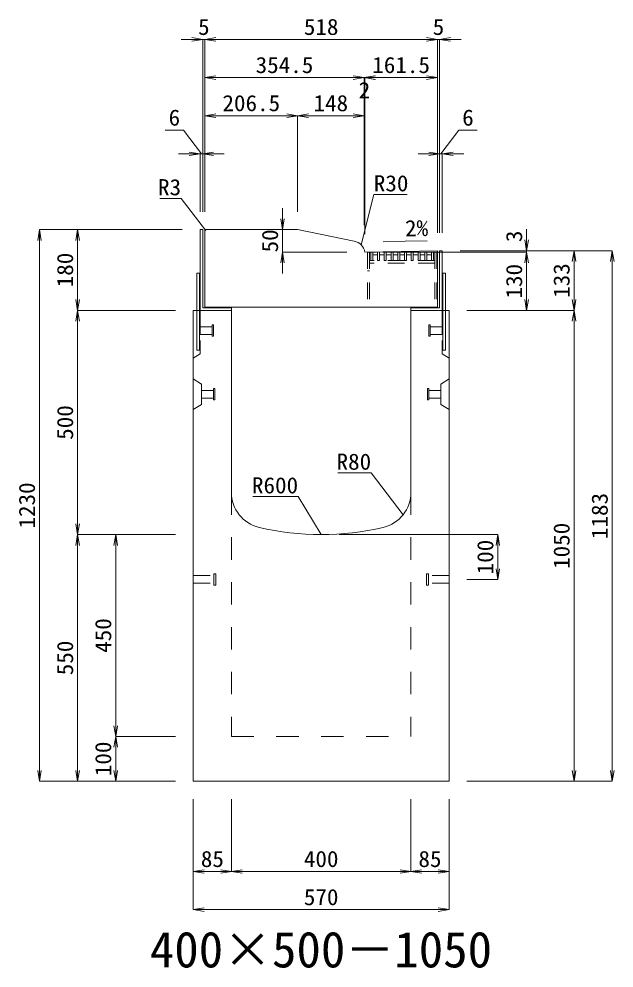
# Model space of a CAD drawing. Units: millimetres at full size. Extents: x -1809 to 57027, y -20349 to 17321.
# Drawn here: x 36395 to 37721, y -10612 to -8496 of the extents above; entities that cross this region are included whole.
import ezdxf
from ezdxf.enums import TextEntityAlignment as Align

# ---------------------------------------------------------------- set-up
doc = ezdxf.new("R2010")
doc.units = ezdxf.units.MM
doc.header["$LTSCALE"] = 50
for name, pattern in [('USER1', [2, 1, -1]), ('USER2', [1.35, 0.75, -0.6]), ('USER3', [1.35, 0.75, -0.6])]:
    doc.linetypes.add(name, pattern=pattern)
for name, color, linetype, lineweight in [('インサート', 3, 'USER2', 9), ('受枠', 3, 'Continuous', 5), ('寸法線', 7, 'Continuous', 13), ('引出線', 4, 'Continuous', 13), ('本体', 2, 'Continuous', 13), ('ｸﾞﾚｰﾁﾝｸﾞ', 7, 'USER3', 9)]:
    doc.layers.add(name, color=color, linetype=linetype, lineweight=lineweight)
doc.layers.add('文字', color=7, linetype='Continuous')
doc.styles.add('ＭＳ 明朝', font='')
doc.styles.get('ＭＳ 明朝').set_extended_font_data('MS Mincho')

# ---------------------------------------------------------------- blocks, each defined once
blk = doc.blocks.new('open_arrow')
at = {"color": 0, "linetype": 'Continuous', "lineweight": -2}
blk.add_lwpolyline([(7.5, 1.25), (0, 0), (7.5, -1.25)], dxfattribs=at)

msp = doc.modelspace()

# ---------------------------------------------------------------- linework, layer by layer
at = {"layer": 'インサート'}
for p, q in [((36798.24, -9182.55), (36825.24, -9182.55)), ((36798.24, -9182.55), (36798.24, -9199.55)), ((36828.24, -9178.55), (36825.24, -9178.55)), ((36825.24, -9178.55), (36825.24, -9203.55)), ((36828.24, -9203.55), (36828.24, -9178.55)), ((37308.24, -9178.55), (37311.24, -9178.55)), ((37308.24, -9203.55), (37308.24, -9178.55)), ((37311.24, -9178.55), (37311.24, -9203.55)), ((37338.24, -9182.55), (37311.24, -9182.55)), ((37338.24, -9182.55), (37338.24, -9199.55)), ((36798.24, -9199.55), (36825.24, -9199.55)), ((36825.24, -9203.55), (36828.24, -9203.55)), ((37311.24, -9203.55), (37308.24, -9203.55)), ((37338.24, -9199.55), (37311.24, -9199.55)), ((36801.44, -9324.55), (36828.44, -9324.55)), ((36801.44, -9324.55), (36801.44, -9341.55)), ((36831.44, -9320.55), (36828.44, -9320.55)), ((36828.44, -9320.55), (36828.44, -9345.55)), ((36831.44, -9345.55), (36831.44, -9320.55)), ((37305.04, -9320.55), (37308.04, -9320.55)), ((37305.04, -9345.55), (37305.04, -9320.55)), ((37308.04, -9320.55), (37308.04, -9345.55)), ((37335.04, -9324.55), (37308.04, -9324.55)), ((37335.04, -9324.55), (37335.04, -9341.55)), ((36801.44, -9341.55), (36828.44, -9341.55)), ((36828.44, -9345.55), (36831.44, -9345.55)), ((37308.04, -9345.55), (37305.04, -9345.55)), ((37335.04, -9341.55), (37308.04, -9341.55)), ((36829.24, -9758.55), (36829.24, -9733.55)), ((36829.24, -9733.55), (36833.24, -9733.55)), ((36833.24, -9758.55), (36833.24, -9733.55)), ((37303.24, -9733.55), (37307.24, -9733.55)), ((37303.24, -9733.55), (37303.24, -9758.55)), ((37307.24, -9733.55), (37307.24, -9758.55)), ((36783.24, -9737.55), (36829.24, -9737.55)), ((36783.24, -9754.55), (36783.24, -9737.55)), ((36783.24, -9754.55), (36829.24, -9754.55)), ((37353.24, -9737.55), (37307.24, -9737.55)), ((37353.24, -9754.55), (37307.24, -9754.55)), ((37353.24, -9737.55), (37353.24, -9754.55)), ((36833.24, -9758.55), (36829.24, -9758.55)), ((37307.24, -9758.55), (37303.24, -9758.55))]:
    msp.add_line(p, q, dxfattribs=at)
at = {"layer": '受枠'}
for p, q in [((36804.24, -8966.05), (36798.24, -8966.05)), ((36798.24, -9146.05), (36798.24, -8966.05)), ((36804.24, -9140.05), (36804.24, -8966.05)), ((37332.24, -9140.05), (37332.24, -9013.05)), ((37332.24, -9013.05), (37338.24, -9013.05)), ((37338.24, -9146.05), (37338.24, -9013.05)), ((36791.24, -9063.05), (36791.24, -9235.05)), ((36797.24, -9063.05), (36791.24, -9063.05)), ((36797.24, -9063.05), (36797.24, -9235.05)), ((37339.24, -9063.05), (37339.24, -9235.05)), ((37339.24, -9063.05), (37345.24, -9063.05)), ((37345.24, -9063.05), (37345.24, -9235.05)), ((36868.24, -9140.05), (36804.24, -9140.05)), ((36868.24, -9146.05), (36868.24, -9140.05)), ((37268.24, -9146.05), (37268.24, -9140.05)), ((37268.24, -9140.05), (37332.24, -9140.05)), ((36868.24, -9146.05), (36798.24, -9146.05)), ((37338.24, -9146.05), (37268.24, -9146.05)), ((36791.24, -9235.05), (36797.24, -9235.05)), ((37345.24, -9235.05), (37339.24, -9235.05))]:
    msp.add_line(p, q, dxfattribs=at)
at = {"layer": '寸法線'}
for p, q in [((36857.24, -8541.93), (36756.24, -8541.93)), ((36804.24, -8926.03), (36804.24, -8541.93)), ((37327.24, -8541.93), (36809.24, -8541.93)), ((36809.24, -8926.03), (36809.24, -8541.93)), ((36809.24, -8926.03), (36809.24, -8541.93)), ((37279.24, -8541.93), (37380.24, -8541.93)), ((37327.24, -8973.23), (37327.24, -8541.93)), ((37327.24, -8973.23), (37327.24, -8541.93)), ((37332.24, -8973.03), (37332.24, -8541.93)), ((37211.74, -8626.93), (36809.24, -8626.93)), ((36809.24, -8926.03), (36809.24, -8626.93)), ((37213.67, -8626.93), (37115.74, -8626.93)), ((37163.74, -8956.03), (37163.74, -8626.93)), ((37327.24, -8626.93), (37165.67, -8626.93)), ((37165.67, -8976.03), (37165.67, -8626.93)), ((37327.24, -8973.23), (37327.24, -8626.93)), ((36809.24, -8711.93), (37015.74, -8711.93)), ((36809.24, -8926.03), (36809.24, -8711.93)), ((37015.74, -8926.03), (37015.74, -8711.93)), ((37015.74, -8711.93), (37163.74, -8711.93)), ((37015.74, -8926.03), (37015.74, -8711.93)), ((37163.74, -8956.03), (37163.74, -8711.93)), ((37163.74, -8956.03), (37163.74, -8717.95)), ((37165.67, -8976.03), (37165.67, -8717.95)), ((36761.62, -8744.13), (36720.39, -8744.13)), ((36801.24, -8796.93), (36761.62, -8744.13)), ((37335.24, -8796.93), (37374.86, -8744.13)), ((37374.86, -8744.13), (37416.09, -8744.13)), ((36852.24, -8796.93), (36750.24, -8796.93)), ((36798.24, -8926.03), (36798.24, -8796.93)), ((36804.24, -8926.03), (36804.24, -8796.93)), ((37284.24, -8796.93), (37386.24, -8796.93)), ((37332.24, -8973.03), (37332.24, -8796.93)), ((37338.24, -8973.03), (37338.24, -8796.93)), ((36982.08, -9064.11), (36982.08, -8918.05)), ((36440.3, -10196.05), (36440.3, -8966.05)), ((36758.22, -8966.05), (36440.3, -8966.05)), ((36525.3, -8966.05), (36525.3, -9146.05)), ((36758.22, -8966.05), (36525.3, -8966.05)), ((36982.08, -8966.05), (36975.72, -8966.05)), ((37526.18, -9064.05), (37526.18, -8965.05)), ((37378.26, -9013.05), (37632.02, -9013.05)), ((37378.26, -9013.05), (37717.02, -9013.05)), ((37378.26, -9013.05), (37526.18, -9013.05)), ((37632.02, -9013.05), (37632.02, -9146.05)), ((37717.02, -9013.05), (37717.02, -10196.05)), ((37125.66, -9016.11), (36982.08, -9016.11)), ((37205.69, -9016.05), (37526.18, -9016.05)), ((37205.69, -9016.05), (37526.18, -9016.05)), ((37526.18, -9146.05), (37526.18, -9016.05)), ((36743.22, -9146.05), (36525.3, -9146.05)), ((36525.3, -9146.05), (36525.3, -9646.05)), ((36743.22, -9146.05), (36525.3, -9146.05)), ((37393.26, -9146.05), (37632.02, -9146.05)), ((37393.26, -9146.05), (37632.02, -9146.05)), ((37393.26, -9146.05), (37526.18, -9146.05)), ((37632.02, -9146.05), (37632.02, -10196.05)), ((36743.22, -9646.05), (36525.3, -9646.05)), ((36525.3, -10196.05), (36525.3, -9646.05)), ((36743.22, -9646.05), (36525.3, -9646.05)), ((36610.3, -9646.05), (36610.3, -10096.05)), ((36743.22, -9646.05), (36610.3, -9646.05)), ((37108.26, -9646.05), (37462.02, -9646.05)), ((37462.02, -9646.05), (37462.02, -9746.05)), ((37393.26, -9746.05), (37462.02, -9746.05)), ((36743.22, -10096.05), (36610.3, -10096.05)), ((36610.3, -10096.05), (36610.3, -10196.05)), ((36743.22, -10096.05), (36610.3, -10096.05)), ((36743.22, -10196.05), (36440.3, -10196.05)), ((36743.22, -10196.05), (36525.3, -10196.05)), ((36743.22, -10196.05), (36610.3, -10196.05)), ((37393.26, -10196.05), (37632.02, -10196.05)), ((37393.26, -10196.05), (37717.02, -10196.05)), ((36783.24, -10236.07), (36783.24, -10397.21)), ((36783.24, -10236.07), (36783.24, -10482.21)), ((36868.24, -10236.07), (36868.24, -10397.21)), ((36868.24, -10236.07), (36868.24, -10397.21)), ((37268.24, -10236.07), (37268.24, -10397.21)), ((37268.24, -10236.07), (37268.24, -10397.21)), ((37353.24, -10236.07), (37353.24, -10397.21)), ((37353.24, -10236.07), (37353.24, -10482.21)), ((36783.24, -10397.21), (36868.24, -10397.21)), ((36868.24, -10397.21), (37268.24, -10397.21)), ((37268.24, -10397.21), (37353.24, -10397.21)), ((36783.24, -10482.21), (37353.24, -10482.21))]:
    msp.add_line(p, q, dxfattribs=at)
at = {"layer": '引出線'}
for points in [[(36810.12, -8966.93), (36756.07, -8896.57), (36708.34, -8896.57)], [(37157.65, -9000.19), (37185.55, -8887.86), (37260.23, -8887.86)], [(37207, -8992.9), (37255.74, -8991.93), (37304.49, -8990.95)], [(37251, -9601.63), (37179.74, -9508.52), (37105.07, -9508.52)], [(37068.24, -9646.05), (37016.88, -9561.3), (36915.87, -9561.3)]]:
    msp.add_lwpolyline(points, dxfattribs=at)
at = {"layer": '本体', "lineweight": 20}
for p, q in [((36809.24, -8966.05), (36809.24, -9139.05)), ((37015.74, -8966.05), (36809.24, -8966.05)), ((37142.05, -8991.66), (37015.74, -8966.05)), ((37165.67, -9016.05), (37327.24, -9013.25)), ((37327.24, -9139.05), (37327.24, -9013.25)), ((37327.24, -9139.05), (36809.24, -9139.05))]:
    msp.add_line(p, q, dxfattribs=at)
at = {"layer": '本体'}
for p, q in [((36783.24, -9146.05), (36783.24, -10196.05)), ((36868.24, -9146.05), (36783.24, -9146.05)), ((36868.24, -9146.05), (36868.24, -9552.02)), ((37268.24, -9552.02), (37268.24, -9146.05)), ((37353.24, -9146.05), (37268.24, -9146.05)), ((37353.24, -10196.05), (37353.24, -9146.05)), ((36783.24, -10196.05), (37353.24, -10196.05))]:
    msp.add_line(p, q, dxfattribs=at)
at = {"layer": '本体', "linetype": 'USER2', "lineweight": 9}
for p, q in [((36798.24, -9146.05), (36798.24, -9243.05)), ((37338.24, -9146.05), (37338.24, -9243.05)), ((36798.24, -9243.05), (36783.24, -9252.55)), ((37338.24, -9243.05), (37353.24, -9252.55))]:
    msp.add_line(p, q, dxfattribs=at)
at = {"layer": '本体', "lineweight": 9}
for p, q in [((36783.24, -9299.05), (36801.44, -9310.55)), ((37353.24, -9299.05), (37335.04, -9310.55)), ((36801.44, -9310.55), (36801.44, -9355.55)), ((37335.04, -9310.55), (37335.04, -9355.55)), ((36783.24, -9367.05), (36801.44, -9355.55)), ((37353.24, -9367.05), (37335.04, -9355.55))]:
    msp.add_line(p, q, dxfattribs=at)
at = {"layer": '本体', "linetype": 'USER1', "lineweight": 15}
for p, q in [((36868.24, -9552.02), (36868.24, -10096.05)), ((37268.24, -9552.02), (37268.24, -10096.05)), ((36868.24, -10096.05), (37268.24, -10096.05))]:
    msp.add_line(p, q, dxfattribs=at)
at = {"layer": '本体', "lineweight": 20}
for centre, radius, start, end in [((36812.24, -8969.05), 3, 90, 180), ((37136.09, -9021.06), 30, 9.60388, 78.54131)]:
    msp.add_arc(centre, radius, start, end, dxfattribs=at)
at = {"layer": '本体'}
for centre, radius, start, end in [((36948.24, -9552.02), 80, 180, 256.65764), ((37188.24, -9552.02), 80, 283.34236, 0), ((37068.24, -9046.05), 600, 256.65764, 283.34236)]:
    msp.add_arc(centre, radius, start, end, dxfattribs=at)
at = {"layer": 'ｸﾞﾚｰﾁﾝｸﾞ'}
for p, q in [((37171.24, -9016.05), (37171.24, -9139.05)), ((37326.24, -9016.05), (37171.24, -9016.05)), ((37175.74, -9016.05), (37175.74, -9139.05)), ((37321.74, -9035.05), (37175.74, -9035.05)), ((37178.74, -9035.05), (37178.74, -9016.05)), ((37178.74, -9035.05), (37183.24, -9035.05)), ((37183.2, -9022.05), (37193.8, -9022.05)), ((37183.24, -9035.05), (37183.24, -9016.05)), ((37193.8, -9035.05), (37193.8, -9016.05)), ((37193.8, -9035.05), (37198.3, -9035.05)), ((37198.25, -9022.05), (37208.85, -9022.05)), ((37198.3, -9035.05), (37198.3, -9016.05)), ((37208.85, -9035.05), (37208.85, -9016.05)), ((37208.85, -9035.05), (37213.35, -9035.05)), ((37213.31, -9022.05), (37223.91, -9022.05)), ((37213.35, -9035.05), (37213.35, -9016.05)), ((37223.91, -9035.05), (37223.91, -9016.05)), ((37223.91, -9035.05), (37228.41, -9035.05)), ((37228.36, -9022.05), (37238.96, -9022.05)), ((37228.41, -9035.05), (37228.41, -9016.05)), ((37238.96, -9035.05), (37238.96, -9016.05)), ((37238.96, -9035.05), (37243.46, -9035.05)), ((37243.42, -9022.05), (37254.02, -9022.05)), ((37243.46, -9035.05), (37243.46, -9016.05)), ((37254.02, -9035.05), (37254.02, -9016.05)), ((37254.02, -9035.05), (37258.52, -9035.05)), ((37258.47, -9022.05), (37269.07, -9022.05)), ((37258.52, -9035.05), (37258.52, -9016.05)), ((37269.07, -9035.05), (37269.07, -9016.05)), ((37269.07, -9035.05), (37273.57, -9035.05)), ((37273.53, -9022.05), (37284.13, -9022.05)), ((37273.57, -9035.05), (37273.57, -9016.05)), ((37284.13, -9035.05), (37284.13, -9016.05)), ((37284.13, -9035.05), (37288.63, -9035.05)), ((37288.59, -9022.05), (37299.19, -9022.05)), ((37288.63, -9035.05), (37288.63, -9016.05)), ((37299.19, -9035.05), (37299.19, -9016.05)), ((37299.19, -9035.05), (37303.69, -9035.05)), ((37303.69, -9035.05), (37303.69, -9016.05)), ((37303.69, -9022.05), (37314.24, -9022.05)), ((37314.24, -9035.05), (37314.24, -9016.05)), ((37314.24, -9035.05), (37318.74, -9035.05)), ((37318.74, -9035.05), (37318.74, -9016.05)), ((37321.74, -9016.05), (37321.74, -9139.05)), ((37326.24, -9016.05), (37326.24, -9139.05)), ((37321.74, -9041.05), (37175.74, -9041.05)), ((37175.74, -9057.55), (37171.24, -9057.55))]:
    msp.add_line(p, q, dxfattribs=at)

# ---------------------------------------------------------------- block references
at = {"layer": '寸法線', "xscale": 3.2, "yscale": 3.2}
for p, rotation in [((36804.24, -8541.93), 180), ((37327.24, -8541.93), 180), ((37327.24, -8541.93), 180), ((37163.74, -8626.93), 180), ((37327.24, -8626.93), 180), ((37015.74, -8711.93), 180), ((37163.74, -8711.93), 180), ((36798.24, -8796.93), 180), ((37332.24, -8796.93), 180), ((36982.08, -8966.05), 90), ((36440.3, -8966.05), 270), ((36525.3, -8966.05), 270), ((37526.18, -9013.05), 90), ((37632.02, -9013.05), 270), ((37717.02, -9013.05), 270), ((36982.08, -9016.11), 270), ((37526.18, -9016.05), 270), ((37526.18, -9016.05), 270), ((36525.3, -9146.05), 90), ((37526.18, -9146.05), 90), ((37632.02, -9146.05), 90), ((36525.3, -9146.05), 270), ((37632.02, -9146.05), 270), ((36525.3, -9646.05), 90), ((36525.3, -9646.05), 270), ((36610.3, -9646.05), 270), ((37462.02, -9646.05), 270), ((37462.02, -9746.05), 90), ((36610.3, -10096.05), 90), ((36610.3, -10096.05), 270), ((36440.3, -10196.05), 90), ((36525.3, -10196.05), 90), ((36610.3, -10196.05), 90), ((37632.02, -10196.05), 90), ((37717.02, -10196.05), 90), ((36868.24, -10397.21), 180), ((37268.24, -10397.21), 180), ((37353.24, -10397.21), 180), ((37353.24, -10482.21), 180)]:
    msp.add_blockref('open_arrow', p, dxfattribs=dict(at, rotation=rotation))
for p in [(36809.24, -8541.93), (36809.24, -8541.93), (37332.24, -8541.93), (36809.24, -8626.93), (37163.74, -8626.93), (37165.67, -8626.93), (37165.67, -8626.93), (36809.24, -8711.93), (37015.74, -8711.93), (36804.24, -8796.93), (37338.24, -8796.93), (36783.24, -10397.21), (36868.24, -10397.21), (37268.24, -10397.21), (36783.24, -10482.21)]:
    msp.add_blockref('open_arrow', p, dxfattribs=at)
at = {"layer": '引出線', "xscale": 0.0533, "yscale": 0.0533}
for p, rotation in [((36810.12, -8966.93), 127.5), ((37207, -8992.9), 1.1), ((37157.65, -9000.19), 76), ((37251, -9601.63), 127.4), ((37068.24, -9646.05), 121.2)]:
    msp.add_blockref('open_arrow', p, dxfattribs=dict(at, rotation=rotation))

# ---------------------------------------------------------------- texts
at = {"layer": '寸法線', "style": 'ＭＳ 明朝', "width": 1.05}
for s, p in [('5', (36806.74, -8513.91)), ('518', (37068.24, -8513.91)), ('5', (37329.74, -8513.91)), ('354.5', (36986.49, -8598.91)), ('161.5', (37246.46, -8598.91)), ('2', (37164.71, -8654.95)), ('206.5', (36912.49, -8683.91)), ('148', (37089.74, -8683.91)), ('6', (36741.01, -8716.11)), ('6', (37395.47, -8716.11)), ('85', (36825.74, -10369.19)), ('400', (37068.24, -10369.19)), ('85', (37310.74, -10369.19)), ('570', (37068.24, -10454.19))]:
    msp.add_text(s, height=36.03, dxfattribs=at).set_placement(p, align=Align.MIDDLE_CENTER)
for s, p in [('50', (36954.06, -8991.08)), ('3', (37498.16, -8980.99)), ('180', (36497.28, -9056.05)), ('130', (37498.16, -9081.05)), ('133', (37604, -9079.55)), ('500', (36497.28, -9396.05)), ('1230', (36412.28, -9581.05)), ('1183', (37689, -9604.55)), ('1050', (37604, -9671.05)), ('100', (37434, -9696.05)), ('450', (36582.28, -9871.05)), ('550', (36497.28, -9921.05)), ('100', (36582.28, -10146.05))]:
    msp.add_text(s, height=36.03, rotation=90, dxfattribs=at).set_placement(p, align=Align.MIDDLE_CENTER)
at = {"layer": '引出線', "style": 'ＭＳ 明朝', "width": 1.05}
msp.add_text('R30', height=36.03, dxfattribs=at).set_placement((37185.55, -8844.66), align=Align.TOP_LEFT)
for s, p in [('R3', (36756.07, -8853.37)), ('R80', (37179.74, -9465.32)), ('R600', (37016.88, -9518.1))]:
    msp.add_text(s, height=36.03, dxfattribs=at).set_placement(p, align=Align.TOP_RIGHT)
msp.add_text('2%', height=36.03, rotation=1.146, dxfattribs=at).set_placement((37254.81, -8945.04), align=Align.TOP_LEFT)
at = {"layer": '文字', "style": 'ＭＳ 明朝'}
msp.add_text('400×500－1050', height=80.06, dxfattribs=at).set_placement((37067.76, -10571.03), align=Align.MIDDLE_CENTER)

doc.saveas('drawing.dxf')
